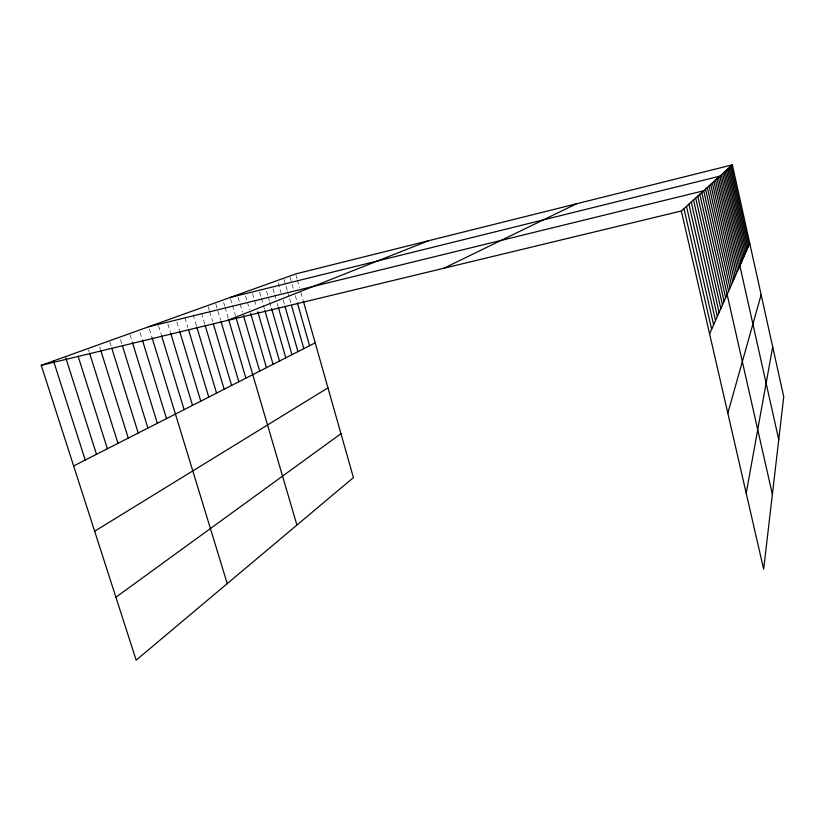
<?xml version="1.0" encoding="UTF-8"?>
<svg xmlns="http://www.w3.org/2000/svg" width="825" height="825" viewBox="0 0 825 825"><rect width="100%" height="100%" fill="white"/><g stroke="black" fill="none" stroke-linecap="round" stroke-linejoin="round"><path stroke-width="0.62" stroke-dasharray="4.12 3.09" d="M88.502 349.718L89.265 352.151M109.88 342.045L111.416 346.964M99.732 347.036L100.495 349.46M120.491 339.601L122.017 344.52M130.051 334.806L131.948 340.952M140.085 332.558L141.972 338.714M158.606 325.906L161.236 334.527M149.48 329.185L152.109 337.796M167.877 323.947L170.486 332.588M176.88 322.008L179.448 330.536M193.153 314.83L196.443 325.834M184.944 317.769L187.873 327.535M201.517 313.191L204.806 324.225M215.83 303.982L220.574 320.028M208.22 306.714L209.323 310.406M209.684 311.633L212.602 321.472M230.484 298.702L235.517 315.851M223.606 302.528L224.689 306.178M225.039 307.405L228.278 318.378M238.126 297.33L242.447 312.087M252.502 293.483L256.4 306.921M245.592 296.02L247.026 300.96M247.387 302.198L249.552 309.612M266.588 291.194L269.435 301.063M269.796 302.29L271.219 307.23M259.627 292.298L261.051 297.206M261.401 298.433L264.598 309.488M278.272 282.892L281.088 292.71M283.192 300.073L284.604 304.982M273.023 288.802L274.426 293.679M274.777 294.907L275.818 298.557M277.221 303.445L277.922 305.879M290.101 277.282L293.576 289.503M295.319 295.608L297.062 301.713M284.089 279.458L287.255 290.575M287.616 291.813L290.782 302.93M295.989 275.168L297.041 278.86M297.392 280.098L299.485 287.471M300.877 292.401L302.971 299.774"/><path stroke-width="1.24" d="M746.202 493.216L772.695 346.871M727.825 413.232L761.145 294.762M709.593 333.877L749.781 243.478M681.357 210.983L732.363 164.845L783.75 396.753L763.661 569.188L681.357 210.983L41.25 365.341L136.166 660.155L353.42 477.603L303.322 301.012M115.902 597.228L340.962 433.682M94.648 531.217L327.968 387.863M73.642 465.95L315.191 342.839M443.633 268.311L576.551 203.765M227.576 320.409L428.536 240.745M41.25 365.341L295.649 273.941L732.363 164.845M230.134 297.485L719.833 176.179L778.748 439.684M148.727 326.731L703.694 190.781L772.375 494.423M53.522 360.938L85.243 460.041M65.804 357.885L96.494 454.307M78.097 356.173L107.394 448.748M89.647 353.368L117.985 443.355M111.798 348.202L138.229 433.032M100.867 350.677L128.257 438.116M122.399 345.747L147.922 428.093M132.32 342.179L157.348 423.287M142.354 339.941L166.506 418.615M161.607 335.765L184.099 409.654M152.109 337.796L227.246 583.626M170.868 333.816L192.534 405.353M179.819 331.753L200.753 401.167M196.814 327.061L216.562 393.102M188.605 329.969L208.766 397.083M205.167 325.452L224.173 389.225M220.945 321.265L238.827 381.758M213.335 323.936L231.588 385.45M236.239 318.306L296.918 525.082M228.638 319.605L245.881 378.159M243.519 315.779L259.7 371.116M257.823 311.809L273.065 364.31M250.625 313.314L266.465 367.672M271.569 308.468L285.801 357.823M264.949 310.716L279.51 361.03M284.955 306.209L297.959 351.625M278.272 307.106L291.947 354.688M297.402 302.94L309.571 345.706M291.493 305.394L303.827 348.624M683.966 208.622L711.645 329.268M695.681 198.031L720.833 308.591M693.505 200.001L719.122 312.448M691.247 202.042L717.348 316.429M688.906 204.157L715.512 320.554M686.482 206.353L713.615 324.833M707.324 187.492L729.991 287.987M705.54 189.111L728.588 291.153M701.786 192.503L725.639 297.794M699.817 194.287L724.082 301.28M697.785 196.123L722.483 304.879M718.42 177.458L738.757 268.29M716.966 178.767L737.602 270.868M715.481 180.118L736.426 273.518M713.945 181.51L735.219 276.241M712.367 182.933L733.972 279.046M710.738 184.408L732.683 281.944M709.057 185.924L731.363 284.914M728.939 167.939L747.079 249.573M727.743 169.022L746.13 251.708M726.516 170.136L745.15 253.894M725.247 171.28L744.15 256.142M723.948 172.456L743.119 258.462M722.618 173.662L742.067 260.834M721.246 174.9L740.984 263.278M731.249 165.846L748.904 245.458M730.104 166.877L747.997 247.49"/></g></svg>
